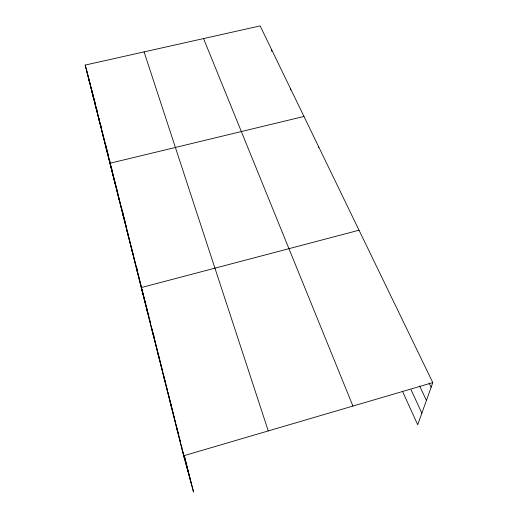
<?xml version="1.0" encoding="UTF-8"?>
<svg xmlns="http://www.w3.org/2000/svg" width="518" height="518" viewBox="0 0 518 518"><rect width="100%" height="100%" fill="white"/><g stroke="black" fill="none" stroke-linecap="round" stroke-linejoin="round"><path stroke-width="0.78" d="M290.436 90.009L290.456 88.539M318.298 147.662L318.376 146.225M184.233 455.16L193.564 492.1L183.67 455.769L85.205 65.08L260.14 25.9L432.795 382.608L417.709 424.786L402.402 391.103M183.67 455.769L432.795 382.608M359.032 230.219L141.278 287.574L146.309 306.501M303.962 116.446L109.952 163.254L116.226 187.115L111.791 169.626M429.066 382.951L431.131 387.25M419.593 385.929L426.424 400.42M411.033 389.724L421.866 413.157M203.548 38.572L352.933 406.06M144.082 51.891L268.266 430.924M176.806 428.541L177.952 432.77M163.96 377.557L165.19 382.148M170.241 402.492L171.439 406.915M146.607 308.722L147.941 313.727M152.156 330.73L153.464 335.612M157.932 353.658L159.207 358.404M126.884 230.458L128.309 235.832M131.507 248.802L132.912 254.098M136.305 267.825L137.684 273.038M147.313 310.256L146.516 307.271L147.293 310.34M148.303 313.992L148.899 316.233M106.067 147.844L107.55 153.483M116.621 188.61L117.8 193.091M113.966 179.196L115.43 184.751M118.123 195.694L119.574 201.191M122.429 212.768L123.867 218.214M85.205 65.08L90.864 86.687M95.131 102.991L91.058 87.445L97.552 113.189M88.416 77.823L89.925 83.586M91.731 90.954L93.234 96.704M95.144 104.507L96.646 110.237M98.666 118.492L100.162 124.197L86.72 70.856M102.305 132.925L103.794 138.604L100.356 124.955M96.458 108.23L97.585 112.684M99.1 118.693L99.676 120.985M100.641 124.812L101.224 127.104M104.241 139.07L104.804 141.297M105.763 145.085L106.922 149.683M107.31 151.211L108.469 155.808M109.415 159.57L109.984 161.81M111.493 167.8L112.063 170.04M121.341 206.805L121.937 209.149M122.326 210.709L123.511 215.391M123.899 216.938L125.065 221.542M126.029 225.375L126.612 227.68M136.325 266.148L137.497 270.791M153.451 334L154.047 336.35M184.337 456.332L190.844 482.116M97.74 113.941L100.764 125.906M100.952 126.657L111.597 168.849M116.582 188.63L118.285 195.377M118.667 196.879L119.425 199.883M119.613 200.634L123.524 216.142M123.724 216.912L131.216 246.633M131.598 248.148L132.362 251.178M132.563 251.962L134.343 259.019M134.738 260.586L135.923 265.294M136.325 266.861L136.914 269.211M137.115 269.995L141.628 287.898M141.822 288.675L144.172 297.973M144.561 299.521L145.733 304.17M147.675 311.875L148.841 316.479M149.223 318.013L150.388 322.61M151.742 327.985L157.174 349.508M157.368 350.278L161.26 365.714M161.648 367.262L162.82 371.892M163.209 373.446L164.387 378.101M164.776 379.655L165.954 384.317M166.343 385.871L167.521 390.527M167.91 392.081L174.223 417.107M175.013 420.221L175.783 423.29M176.172 424.825L177.331 429.422M177.719 430.957L178.878 435.554M179.267 437.088L180.426 441.686M181.397 445.532L181.986 447.863M182.964 451.741L183.553 454.072M183.942 455.626L187.859 471.153M103.995 139.387L184.764 459.783M271.717 49.825L271.736 51.301"/></g></svg>
